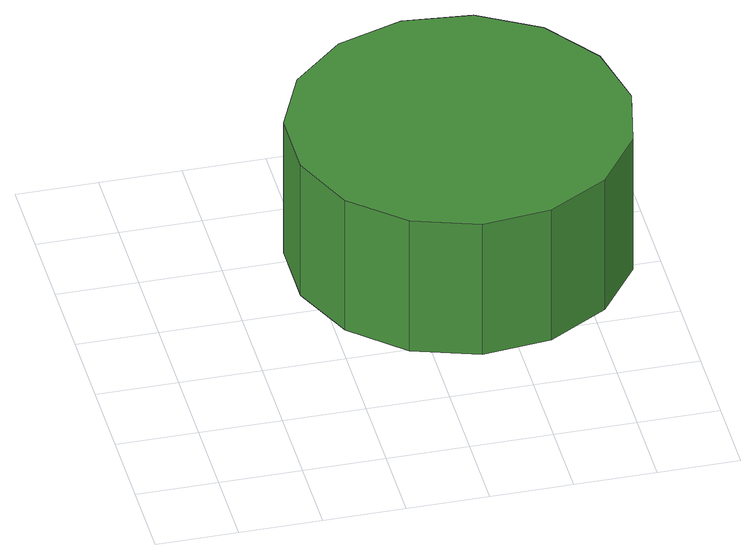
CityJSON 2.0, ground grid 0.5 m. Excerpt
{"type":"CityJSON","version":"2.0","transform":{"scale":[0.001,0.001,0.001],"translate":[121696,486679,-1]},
"CityObjects":{
"tree1":{"type":"SolitaryVegetationObject","attributes":{"function":"something"},"geometry":[{"type":"MultiSurface","lod":"1","boundaries":[[[0,1,2,3,4,5,6,7,8,9,10,11,12,13,14]],[[15,16,17,18,19,20,21,22,23,24,25,26,27,28,29]],[[0,29,28,1]],[[1,28,27,2]],[[2,27,26,3]],[[3,26,25,4]],[[4,25,24,5]],[[5,24,23,6]],[[6,23,22,7]],[[7,22,21,8]],[[8,21,20,9]],[[9,20,19,10]],[[10,19,18,11]],[[11,18,17,12]],[[12,17,16,13]],[[13,16,15,14]],[[14,15,29,0]]]}]}
},
"vertices":[
[2912,1875,1731],[2823,2292,1731],[2573,2637,1731],[2203,2851,1731],[1779,2895,1731],[1374,2763,1731],[1057,2478,1731],[883,2088,1731],[883,1662,1731],[1057,1272,1731],[1374,987,1731],[1779,855,1731],[2203,900,1731],[2573,1113,1731],[2823,1458,1731],[2823,1458,791],[2573,1113,791],[2203,900,791],[1779,855,791],[1374,987,791],[1057,1272,791],[883,1662,791],[883,2088,791],[1057,2478,791],[1374,2763,791],[1779,2895,791],[2203,2851,791],[2573,2637,791],[2823,2292,791],[2912,1875,791]
]}
